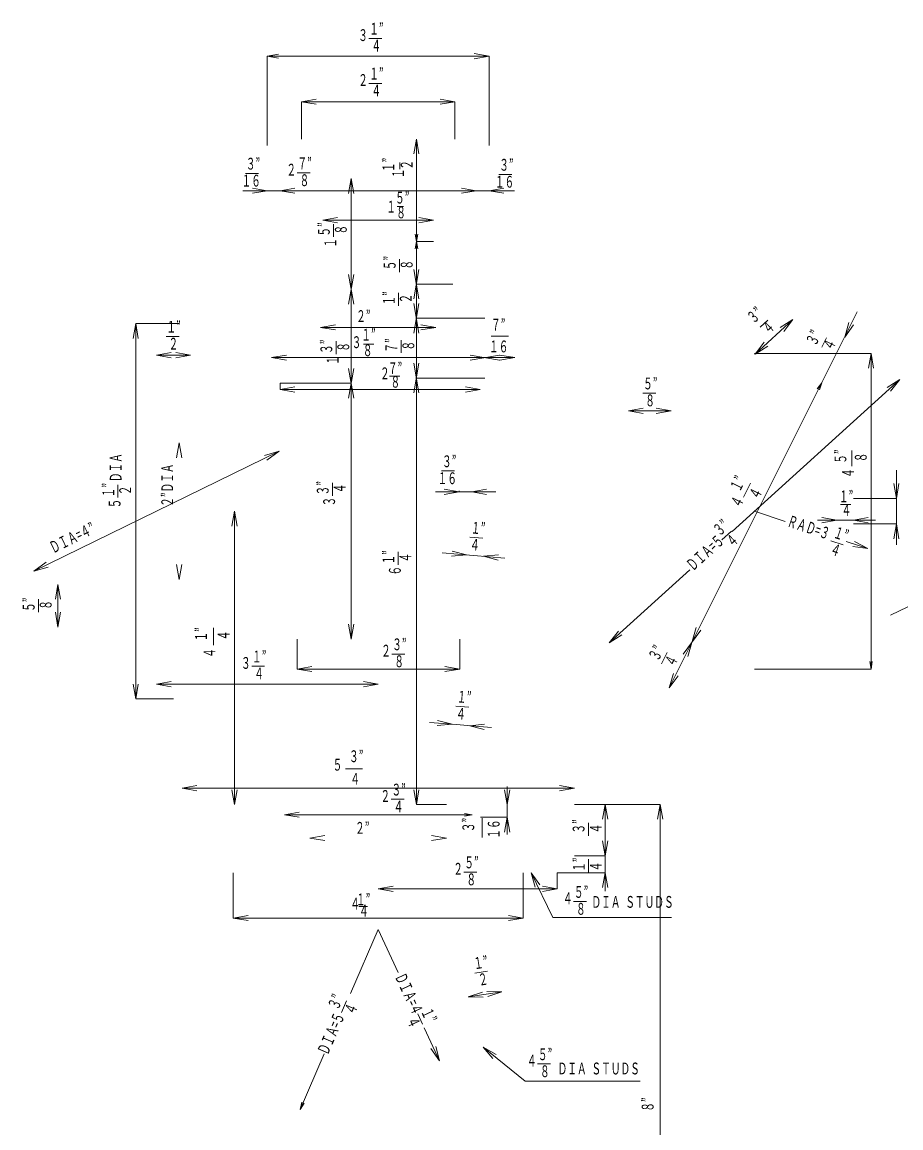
# Model space of a CAD drawing. Units: millimetres, scale not verified. Extents: x -574 to 574, y -406 to 12973.
# Drawn here: x -312.4 to 14.7, y 12558.5 to 12970.1 of the extents above; entities that cross this region are included whole.
import ezdxf
from ezdxf.enums import TextEntityAlignment as Align

# ---------------------------------------------------------------- set-up
doc = ezdxf.new("R2010")
doc.units = ezdxf.units.MM
doc.header["$LTSCALE"] = 2
doc.layers.add('0-2_寸法', color=2, linetype='Continuous', lineweight=18)
doc.styles.add('ＭＳ ゴシック', font='')
doc.styles.get('ＭＳ ゴシック').set_extended_font_data('MS Gothic')

msp = doc.modelspace()

# ---------------------------------------------------------------- linework, layer by layer
at = {"layer": '0-2_寸法'}
for p, q in [((-183.338, 12964.014), (-178.529, 12964.014)), ((-221.152, 12957.399), (-217.016, 12958.129)), ((-221.152, 12957.399), (-217.016, 12956.67)), ((-138.602, 12957.399), (-144.117, 12958.372)), ((-138.602, 12957.399), (-144.117, 12956.427)), ((-138.602, 12924.116), (-138.602, 12957.399)), ((-183.338, 12947.302), (-178.529, 12947.302)), ((-208.452, 12940.468), (-202.937, 12941.44)), ((-151.302, 12940.468), (-156.817, 12941.44)), ((-208.452, 12940.468), (-202.937, 12939.495)), ((-151.302, 12940.468), (-156.817, 12939.495)), ((-151.302, 12926.523), (-151.302, 12940.468)), ((-165.669, 12926.523), (-166.641, 12921.008)), ((-165.669, 12926.523), (-165.669, 12678.873)), ((-165.669, 12926.523), (-164.696, 12921.008)), ((-171.796, 12915.42), (-171.796, 12917.824)), ((-229.268, 12913.785), (-224.459, 12913.785)), ((-210.048, 12913.935), (-205.239, 12913.935)), ((-189.906, 12911.869), (-190.878, 12906.354)), ((-189.906, 12911.869), (-189.906, 12740.471)), ((-189.906, 12911.869), (-188.933, 12906.354)), ((-134.949, 12913.365), (-130.14, 12913.365)), ((-221.152, 12907.34), (-226.667, 12908.313)), ((-216.389, 12907.34), (-210.874, 12908.313)), ((-143.364, 12907.34), (-148.879, 12908.313)), ((-138.602, 12907.34), (-133.087, 12908.313)), ((-129.106, 12907.34), (-230.301, 12907.34)), ((-221.152, 12907.34), (-226.667, 12906.368)), ((-216.389, 12907.34), (-210.874, 12906.368)), ((-143.364, 12907.34), (-148.879, 12906.368)), ((-138.602, 12907.34), (-133.087, 12906.368)), ((-172.836, 12901.485), (-170.432, 12901.485)), ((-200.514, 12896.395), (-194.999, 12897.367)), ((-159.239, 12896.395), (-200.514, 12896.395)), ((-200.514, 12896.395), (-194.999, 12895.422)), ((-159.239, 12896.395), (-164.754, 12897.367)), ((-159.239, 12896.395), (-164.754, 12895.422)), ((-196.477, 12890.133), (-196.477, 12894.942)), ((-165.183, 12885.666), (-166.155, 12891.181)), ((-166.155, 12885.666), (-165.183, 12891.181)), ((-159.239, 12888.423), (-165.669, 12888.423)), ((-171.964, 12877.064), (-171.964, 12881.873)), ((-188.933, 12865.079), (-190.878, 12876.109)), ((-190.878, 12865.079), (-188.933, 12876.109)), ((-164.696, 12867.033), (-166.641, 12878.063)), ((-166.641, 12867.033), (-164.696, 12878.063)), ((-152.135, 12872.548), (-165.669, 12872.548)), ((-172.298, 12864.478), (-172.298, 12869.287)), ((-164.696, 12854.333), (-166.641, 12865.363)), ((-166.641, 12854.333), (-164.696, 12865.363)), ((-140.189, 12859.848), (-165.669, 12859.848)), ((-71.591, 12722.29), (-1.549, 12862.24)), ((-39.54, 12846.473), (-25.559, 12859.406)), ((-37.708, 12856.572), (-34.884, 12859.184)), ((-25.559, 12859.406), (-30.267, 12856.375)), ((-25.559, 12859.406), (-28.947, 12854.947)), ((-270.14, 12857.894), (-271.113, 12852.379)), ((-270.14, 12857.894), (-270.14, 12718.194)), ((-201.31, 12856.485), (-195.795, 12857.457)), ((-201.31, 12856.485), (-195.795, 12855.512)), ((-158.444, 12856.485), (-201.31, 12856.485)), ((-158.444, 12856.485), (-163.958, 12857.457)), ((-158.444, 12856.485), (-163.958, 12855.512)), ((-6.232, 12852.883), (-4.633, 12858.25)), ((-6.232, 12852.883), (-2.894, 12857.38)), ((-258.832, 12853.072), (-254.023, 12853.072)), ((-195.572, 12846.47), (-195.572, 12851.279)), ((-185.375, 12850.278), (-181.528, 12850.278)), ((-171.374, 12846.937), (-171.374, 12851.746)), ((-137.819, 12853.138), (-131.407, 12853.138)), ((-14.779, 12849.136), (-13.057, 12852.577)), ((-262.427, 12846.146), (-256.912, 12847.118)), ((-262.427, 12846.146), (-256.912, 12845.174)), ((-249.727, 12846.146), (-255.242, 12847.118)), ((-219.564, 12845.202), (-214.049, 12846.175)), ((-134.674, 12846.175), (-145.704, 12844.23)), ((-134.674, 12844.23), (-145.704, 12846.175)), ((-129.077, 12845.202), (-134.592, 12846.175)), ((-39.54, 12846.473), (-34.831, 12849.504)), ((3.563, 12846.781), (2.591, 12841.266)), ((3.563, 12846.781), (3.563, 12729.306)), ((-219.564, 12845.202), (-214.049, 12844.23)), ((-129.077, 12845.202), (-219.564, 12845.202)), ((-164.696, 12832.108), (-166.641, 12843.138)), ((-166.641, 12832.108), (-164.696, 12843.138)), ((-129.077, 12845.202), (-134.592, 12844.23)), ((-190.878, 12841.184), (-188.933, 12830.154)), ((-188.933, 12841.184), (-190.878, 12830.154)), ((-175.652, 12838.271), (-171.805, 12838.271)), ((-216.389, 12835.669), (-189.906, 12835.669)), ((-140.189, 12837.623), (-165.669, 12837.623)), ((-141.92, 12833.308), (-147.435, 12834.281)), ((-48.105, 12780.536), (14.271, 12837.098)), ((-14.759, 12835.845), (-16.428, 12833.597)), ((-14.759, 12835.845), (-15.558, 12833.162)), ((14.271, 12837.098), (9.532, 12834.114)), ((14.271, 12837.098), (10.838, 12832.673)), ((-216.389, 12833.308), (-210.874, 12832.336)), ((-141.92, 12833.308), (-216.389, 12833.308)), ((-141.92, 12833.308), (-147.435, 12832.336)), ((-81.395, 12831.981), (-76.586, 12831.981)), ((-86.746, 12825.375), (-81.231, 12826.347)), ((-86.746, 12825.375), (-70.871, 12825.375)), ((-86.746, 12825.375), (-81.231, 12824.402)), ((-70.871, 12825.375), (-76.386, 12826.347)), ((-70.871, 12825.375), (-76.386, 12824.402)), ((-253.955, 12813.444), (-254.927, 12807.929)), ((-253.955, 12813.444), (-252.982, 12807.929)), ((-216.797, 12810.372), (-308.057, 12765.716)), ((-216.797, 12810.372), (-222.178, 12808.821)), ((-216.797, 12810.372), (-221.323, 12807.074)), ((-3.584, 12804.838), (-3.584, 12810.609)), ((-156.257, 12803.011), (-151.448, 12803.011)), ((12.995, 12803.292), (12.995, 12775.497)), ((-276.741, 12793.097), (-276.741, 12797.906)), ((-196.912, 12793.804), (-196.912, 12798.613)), ((-43.858, 12793.322), (-41.275, 12798.483)), ((12.995, 12792.806), (13.967, 12798.321)), ((-158.607, 12795.225), (-136.116, 12795.225)), ((-149.794, 12795.225), (-155.309, 12796.198)), ((-149.794, 12795.225), (-155.309, 12794.253)), ((-149.794, 12795.615), (-149.794, 12795.225)), ((-145.048, 12795.225), (-139.533, 12796.198)), ((-145.048, 12795.225), (-139.533, 12794.253)), ((-7.755, 12790.559), (-3.908, 12790.559)), ((-233.377, 12788.044), (-234.349, 12782.529)), ((-233.377, 12788.044), (-232.404, 12782.529)), ((-233.377, 12788.044), (-233.377, 12678.873)), ((-39.825, 12788.044), (-28.359, 12784.265)), ((-16.374, 12784.725), (5.265, 12784.725)), ((-9.182, 12784.725), (-14.697, 12785.697)), ((-9.182, 12784.725), (-14.697, 12783.752)), ((-2.967, 12784.725), (2.548, 12785.697)), ((-2.967, 12784.725), (2.548, 12783.752)), ((-51.965, 12777.376), (-48.403, 12780.607)), ((-2.967, 12783.281), (12.995, 12783.281)), ((12.995, 12783.281), (12.022, 12777.766)), ((12.995, 12783.281), (13.967, 12777.766)), ((-145.774, 12778.393), (-140.981, 12777.999)), ((-11.329, 12777.021), (-6.761, 12775.516)), ((2.391, 12774.131), (-5.741, 12776.811)), ((2.391, 12774.131), (-2.542, 12776.781)), ((-172.447, 12768.067), (-172.447, 12772.876)), ((-156.017, 12772.513), (-132.709, 12770.598)), ((-146.975, 12771.77), (-152.391, 12773.191)), ((2.391, 12774.131), (-3.151, 12774.934)), ((-308.057, 12765.716), (-303.531, 12769.014)), ((-253.955, 12762.644), (-254.927, 12768.159)), ((-253.955, 12762.644), (-252.982, 12768.159)), ((-146.975, 12771.77), (-152.551, 12771.253)), ((-140.646, 12771.25), (-135.07, 12771.768)), ((-140.646, 12771.25), (-135.229, 12769.83)), ((-308.057, 12765.716), (-302.676, 12767.267)), ((-93.921, 12738.99), (-63.887, 12766.224)), ((-299.076, 12760.804), (-300.049, 12755.289)), ((-299.076, 12760.804), (-299.076, 12744.929)), ((-299.076, 12760.804), (-298.104, 12755.289)), ((33.81, 12760.364), (10.759, 12749.322)), ((-306.345, 12750.432), (-306.345, 12755.241)), ((-299.076, 12744.929), (-300.049, 12750.444)), ((-299.076, 12744.929), (-298.104, 12750.444)), ((-241.188, 12738.16), (-241.188, 12744.572)), ((-189.906, 12740.471), (-190.878, 12745.986)), ((-189.906, 12740.471), (-188.933, 12745.986)), ((-93.921, 12738.99), (-90.489, 12743.415)), ((-66.402, 12734.831), (-59.726, 12743.824)), ((-64.662, 12733.961), (-61.465, 12744.695)), ((-210.039, 12740.471), (-210.039, 12729.303)), ((-149.551, 12740.404), (-149.551, 12729.303)), ((-93.921, 12738.99), (-89.182, 12741.974)), ((-174.795, 12734.882), (-169.986, 12734.882)), ((-74.431, 12731.187), (-72.279, 12735.487)), ((3.563, 12729.306), (4.049, 12732.064)), ((-226.972, 12730.322), (-222.163, 12730.322)), ((-210.039, 12729.303), (-204.524, 12730.275)), ((-210.039, 12729.303), (-204.524, 12728.331)), ((-149.551, 12729.303), (-155.066, 12730.275)), ((-71.591, 12722.29), (-69.992, 12727.657)), ((-71.591, 12722.29), (-68.253, 12726.786)), ((-270.14, 12718.194), (-269.168, 12723.709)), ((-262.427, 12723.633), (-256.912, 12724.605)), ((-179.877, 12723.633), (-262.427, 12723.633)), ((-262.427, 12723.633), (-256.912, 12722.66)), ((-179.877, 12723.633), (-185.392, 12724.605)), ((-179.877, 12723.633), (-185.392, 12722.66)), ((-150.964, 12715.522), (-146.172, 12715.128)), ((-152.368, 12708.742), (-157.785, 12710.162)), ((-152.368, 12708.742), (-160.766, 12709.431)), ((-152.368, 12708.742), (-157.944, 12708.224)), ((-152.352, 12708.74), (-137.715, 12707.538)), ((-145.825, 12708.204), (-140.249, 12708.722)), ((-145.825, 12708.204), (-140.408, 12706.783)), ((-192.107, 12692.191), (-185.695, 12692.191)), ((-252.902, 12684.947), (-247.387, 12685.92)), ((-131.875, 12685.628), (-131.875, 12667.725)), ((-106.852, 12684.947), (-112.367, 12685.92)), ((-252.902, 12684.947), (-247.387, 12683.975)), ((-233.377, 12678.873), (-234.349, 12684.388)), ((-233.377, 12678.873), (-232.404, 12684.388)), ((-165.669, 12678.873), (-166.641, 12684.388)), ((-165.669, 12678.873), (-164.696, 12684.388)), ((-131.875, 12678.873), (-132.848, 12684.388)), ((-131.875, 12678.873), (-130.903, 12684.388)), ((-175.043, 12680.804), (-170.234, 12680.804)), ((-154.477, 12678.873), (-165.669, 12678.873)), ((-95.383, 12678.873), (-96.355, 12673.358)), ((-95.383, 12678.873), (-95.383, 12646.647)), ((-95.383, 12678.873), (-94.41, 12673.358)), ((-74.913, 12678.873), (-75.886, 12673.358)), ((-74.913, 12678.873), (-74.913, 12475.134)), ((-214.802, 12675.071), (-209.287, 12676.043)), ((-214.802, 12675.071), (-209.287, 12674.099)), ((-144.952, 12675.071), (-147.709, 12675.557)), ((-141.184, 12666.603), (-141.184, 12673.816)), ((-131.875, 12674.111), (-132.848, 12668.596)), ((-101.565, 12672.03), (-101.565, 12667.221)), ((-205.277, 12666.384), (-199.762, 12667.356)), ((-205.277, 12666.384), (-199.762, 12665.411)), ((-154.477, 12666.384), (-159.992, 12667.356)), ((-154.477, 12666.384), (-159.992, 12665.411)), ((-95.383, 12659.823), (-96.355, 12665.338)), ((-95.383, 12659.823), (-94.41, 12665.338)), ((-106.852, 12659.823), (-95.383, 12659.823)), ((-101.556, 12653.675), (-101.556, 12658.484)), ((-147.948, 12653.696), (-143.139, 12653.696)), ((-125.902, 12653.473), (-125.902, 12636.605)), ((-122.979, 12653.473), (-119.698, 12648.935)), ((-122.979, 12653.473), (-121.447, 12648.087)), ((-95.383, 12653.492), (-96.355, 12647.977)), ((-179.877, 12647.508), (-174.362, 12648.481)), ((-113.202, 12647.508), (-118.717, 12648.481)), ((-179.877, 12647.508), (-174.362, 12646.536)), ((-179.877, 12647.508), (-113.202, 12647.508)), ((-187.043, 12640.96), (-183.837, 12640.96)), ((-107.147, 12642.724), (-102.338, 12642.724)), ((-233.852, 12636.605), (-228.337, 12635.633)), ((-125.902, 12636.605), (-131.417, 12637.577)), ((-179.877, 12632.336), (-190.187, 12608.566)), ((-179.877, 12632.336), (-172.394, 12616.329)), ((-143.958, 12616.066), (-139.206, 12616.8)), ((-146.356, 12607.237), (-133.805, 12609.176)), ((-146.356, 12607.237), (-141.054, 12609.04)), ((-146.356, 12607.237), (-140.757, 12607.118)), ((-133.805, 12609.176), (-139.404, 12609.295)), ((-133.805, 12609.176), (-139.107, 12607.373)), ((-193.573, 12601.431), (-191.659, 12605.843)), ((-165.174, 12600.93), (-163.367, 12597.065)), ((-157.019, 12583.44), (-162.741, 12595.681)), ((-157.019, 12583.44), (-160.235, 12588.024)), ((-157.019, 12583.44), (-158.473, 12588.848)), ((-140.852, 12588.518), (-135.943, 12585.824)), ((-140.852, 12588.518), (-137.161, 12584.307)), ((-140.852, 12588.518), (-125.161, 12575.92)), ((-208.935, 12565.341), (-199.948, 12586.06)), ((-120.55, 12582.279), (-115.741, 12582.279)), ((-125.161, 12575.92), (-82.336, 12575.92)), ((-208.935, 12565.341), (-208.283, 12568.064)), ((-208.935, 12565.341), (-207.391, 12567.677))]:
    msp.add_line(p, q, dxfattribs=at)
for points in [[(-221.152, 12924.116), (-221.152, 12957.399), (-138.602, 12957.399)], [(-208.452, 12926.523), (-208.452, 12940.468), (-151.302, 12940.468)], [(-254.033, 12857.894), (-270.14, 12857.894), (-269.168, 12852.379)], [(-39.825, 12846.781), (-39.54, 12846.473), (-36.152, 12850.932)], [(-262.427, 12846.146), (-249.727, 12846.146), (-255.242, 12845.174)], [(-39.825, 12846.781), (3.563, 12846.781), (4.536, 12841.266)], [(-216.389, 12835.669), (-216.389, 12833.308), (-210.874, 12834.281)], [(-2.967, 12792.806), (12.995, 12792.806), (12.022, 12798.321)], [(-39.825, 12729.306), (3.563, 12729.306), (3.077, 12732.064)], [(-210.039, 12729.303), (-149.551, 12729.303), (-155.066, 12728.331)], [(-256.077, 12718.194), (-270.14, 12718.194), (-271.113, 12723.709)], [(-252.902, 12684.947), (-106.852, 12684.947), (-112.367, 12683.975)], [(-106.852, 12678.873), (-74.913, 12678.873), (-73.941, 12673.358)], [(-214.802, 12675.071), (-144.952, 12675.071), (-147.709, 12674.585)], [(-141.832, 12674.111), (-131.875, 12674.111), (-130.903, 12668.596)], [(-233.852, 12653.473), (-233.852, 12636.605), (-228.337, 12637.577)], [(-122.979, 12653.473), (-114.917, 12636.85), (-70.729, 12636.85)], [(-113.202, 12653.492), (-113.202, 12647.508), (-118.717, 12646.536)], [(-113.202, 12653.492), (-95.383, 12653.492), (-94.41, 12647.977)], [(-233.852, 12636.605), (-125.902, 12636.605), (-131.417, 12635.633)]]:
    msp.add_lwpolyline(points, dxfattribs=at)

# ---------------------------------------------------------------- texts
at = {"layer": '0-2_寸法', "style": 'ＭＳ ゴシック', "width": 0.6}
for s, p in [('１”', (-183.209, 12964.107)), ('３', (-187.323, 12961.732)), ('４', (-182.424, 12957.804)), ('１”', (-183.209, 12947.395)), ('２', (-187.323, 12945.019)), ('４', (-182.424, 12941.092)), ('７”', (-209.919, 12914.028)), ('３”', (-229.139, 12913.878)), ('２', (-214.032, 12911.653)), ('３”', (-134.82, 12913.457)), ('１６', (-230.769, 12907.575)), ('８', (-209.133, 12907.725)), ('１６', (-136.45, 12907.154)), ('１', (-176.848, 12897.881)), ('５”', (-173.593, 12901.249)), ('８', (-173.172, 12895.751)), ('２”', (-188.096, 12857.151)), ('１”', (-258.704, 12853.165)), ('７”', (-137.879, 12853.941)), ('１”', (-186.16, 12850.237)), ('２', (-257.918, 12846.862)), ('３', (-189.744, 12847.433)), ('８', (-185.597, 12844.433)), ('１６', (-138.621, 12845.857)), ('７”', (-176.269, 12837.746)), ('２', (-179.2, 12835.845)), ('８', (-175.281, 12832.703)), ('５”', (-81.266, 12832.074)), ('８', (-80.48, 12825.771)), ('３”', (-156.128, 12803.103)), ('１６', (-157.758, 12796.801)), ('１”', (-8.372, 12790.033)), ('４', (-7.384, 12784.99)), ('３”', (-174.666, 12734.975)), ('１”', (-226.843, 12730.415)), ('２', (-178.78, 12732.599)), ('３', (-230.956, 12728.04)), ('８', (-173.881, 12728.672)), ('４', (-226.057, 12724.112)), ('３”', (-190.735, 12693.315)), ('５', (-196.819, 12690.148)), ('４', (-190.287, 12684.911)), ('３”', (-174.914, 12680.896)), ('２', (-179.027, 12678.521)), ('４', (-174.128, 12674.593)), ('２”', (-188.474, 12666.647)), ('２', (-151.932, 12651.414)), ('５”', (-147.819, 12653.789)), ('８', (-147.033, 12647.486)), ('５”', (-107.018, 12642.816)), ('１”', (-188.157, 12640.022)), ('４', (-111.131, 12640.441)), ('ＤＩＡ ＳＴＵＤＳ', (-100.492, 12639.094)), ('４', (-190.299, 12638.438)), ('４', (-187.033, 12635.82)), ('８', (-106.232, 12636.513)), ('５”', (-120.421, 12582.371)), ('４', (-124.535, 12579.996)), ('ＤＩＡ ＳＴＵＤＳ', (-113.09, 12577.081)), ('８', (-119.636, 12576.069))]:
    msp.add_text(s, height=4.399, dxfattribs=at).set_placement(p, align=Align.BOTTOM_LEFT)
for s, rotation, p in [('１”', 90, (-172.562, 12914.276)), ('２', 90, (-165.747, 12915.196)), ('１', 90, (-168.942, 12911.969)), ('５”', 90, (-196.57, 12890.262)), ('８', 90, (-190.267, 12891.048)), ('１', 90, (-194.195, 12886.149)), ('５”', 90, (-172.057, 12877.747)), ('８', 90, (-165.754, 12877.979)), ('１”', 90, (-172.39, 12864.606)), ('２', 90, (-166.088, 12865.392)), ('３”', 42.77, (-39.261, 12856.647)), ('４', 42.77, (-33.654, 12852.736)), ('３”', 63.413, (-15.853, 12848.648)), ('３”', 90, (-195.665, 12846.599)), ('８', 90, (-189.362, 12847.385)), ('７”', 90, (-171.466, 12847.066)), ('８', 90, (-165.163, 12847.852)), ('４', 63.413, (-9.633, 12846.976)), ('１', 90, (-193.29, 12842.486)), ('ＤＩＡ', 90, (-274.069, 12798.863)), ('５”', 90, (-4.295, 12805.713)), ('８', 90, (3.269, 12806.295)), ('２”ＤＩＡ', 90, (-254.889, 12789.7)), ('１”', 63.413, (-44.102, 12794.422)), ('４', 90, (-1.444, 12800.417)), ('１”', 90, (-276.833, 12793.226)), ('２', 90, (-270.53, 12794.012)), ('３”', 90, (-197.004, 12793.933)), ('４', 90, (-190.701, 12794.718)), ('３', 90, (-194.629, 12789.82)), ('４', 63.413, (-43.923, 12788.411)), ('４', 63.413, (-37.078, 12791.559)), ('５', 90, (-274.458, 12789.113)), ('３”', 42.202, (-51.932, 12777.532)), ('ＲＡＤ=３', 341.76, (-28.409, 12781.27)), ('ＤＩＡ=４”', 26.073, (-300.293, 12771.06)), ('１”', 355.304, (-145.638, 12778.475)), ('１”', 341.76, (-11.177, 12777.069)), ('４', 355.304, (-145.985, 12772.179)), ('ＤＩＡ=５', 42.202, (-61.83, 12764.595)), ('４', 42.202, (-47.116, 12773.39)), ('１”', 90, (-172.54, 12768.196)), ('４', 90, (-166.237, 12768.982)), ('４', 341.76, (-12.404, 12770.837)), ('６', 90, (-170.165, 12764.083)), ('５”', 90, (-306.438, 12750.561)), ('８', 90, (-300.135, 12751.346)), ('１”', 90, (-242.311, 12739.532)), ('４', 90, (-233.907, 12739.98)), ('４', 90, (-239.144, 12733.448)), ('３”', 63.413, (-74.456, 12731.344)), ('４', 63.413, (-68.468, 12729.225)), ('１”', 355.304, (-150.828, 12715.604)), ('４', 355.304, (-151.175, 12709.308)), ('３”', 90, (-142.823, 12668.596)), ('３”', 90, (-101.761, 12668.056)), ('１６', 90, (-133.368, 12666.151)), ('４', 90, (-95.355, 12668.131)), ('１”', 90, (-101.649, 12653.804)), ('４', 90, (-95.346, 12653.974)), ('１”', 8.779, (-143.845, 12616.177)), ('ＤＩＡ=４', 295.056, (-174.986, 12614.255)), ('２', 8.779, (-142.106, 12610.068)), ('３”', 66.552, (-193.607, 12601.586)), ('４', 66.552, (-187.512, 12599.799)), ('ＤＩＡ=５', 66.552, (-197.45, 12584.834)), ('１”', 295.056, (-165.266, 12601.344)), ('４', 295.056, (-170.643, 12597.963)), ('８”', 90, (-76.064, 12564.52))]:
    msp.add_text(s, height=4.399, rotation=rotation, dxfattribs=at).set_placement(p, align=Align.BOTTOM_LEFT)

doc.saveas('drawing.dxf')
